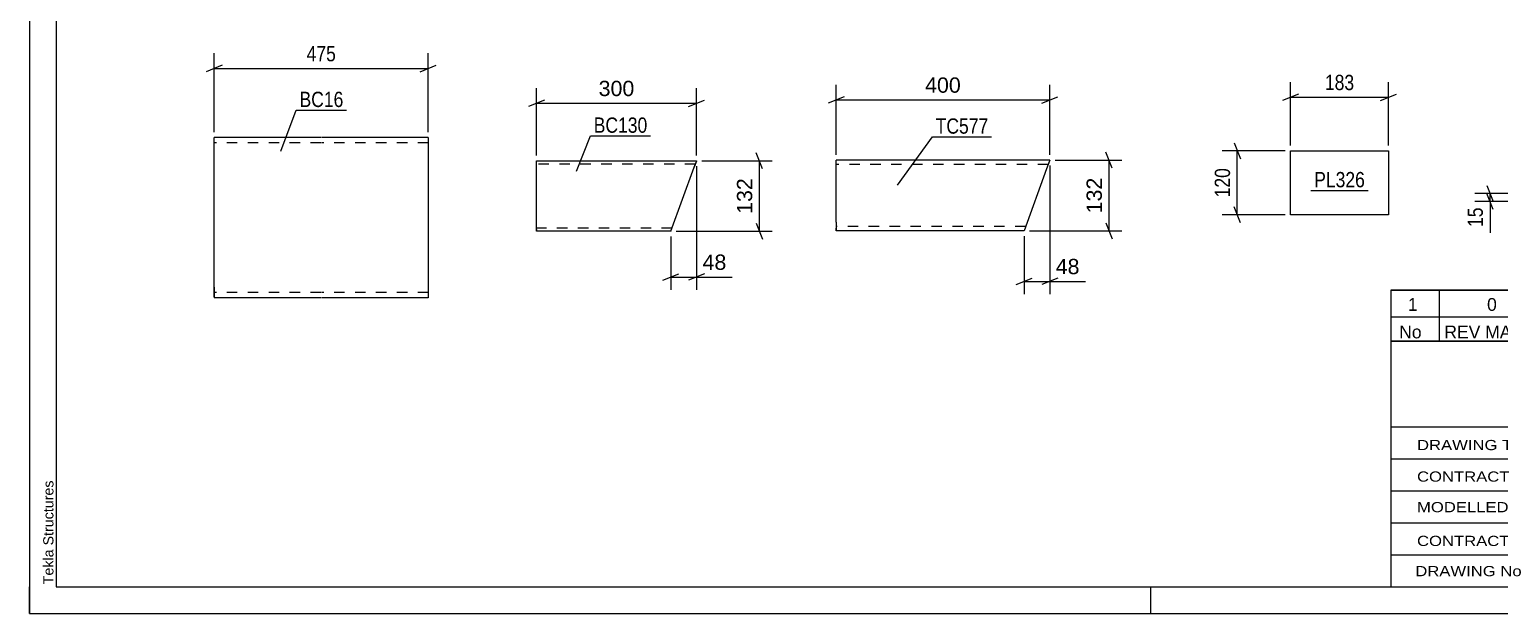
# Model space of a CAD drawing. Header units: millimetres. Extents: x 0 to 420, y 0 to 297.
# Drawn here: x 0 to 275.3, y 0 to 109.4 of the extents above; entities that cross this region are included whole.
import ezdxf

# ---------------------------------------------------------------- set-up
doc = ezdxf.new("R2010")
doc.units = ezdxf.units.MM
doc.linetypes.add('DXK_LINE_DOT2', pattern=[3.9198, 1.9599, -1.9599])
doc.styles.add('Arial', font='ARIAL.TTF', dxfattribs={"height": 0.2})
doc.styles.add('Arial Narrow', font='ARIALN.TTF', dxfattribs={"height": 0.2})

# ---------------------------------------------------------------- blocks, each defined once
blk = doc.blocks.new('Unknown-284859404-1134')
at = {"color": 5, "linetype": 'Continuous'}
for p, q in [((0, 297), (0, 0)), ((5, 292), (5, 5)), ((0, 0), (0, 5)), ((5, 5), (415, 5)), ((210, 0), (210, 5)), ((0, 0), (420, 0))]:
    blk.add_line(p, q, dxfattribs=at)
at = {"color": 174, "linetype": 'Continuous', "style": 'Arial'}
blk.add_text('Tekla Structures', height=1.9102, rotation=90, dxfattribs=at).set_placement((4.5, 5.5))
blk = doc.blocks.new('Part-284859404-7468 - 7467')
at = {"color": 2, "linetype": 'Continuous'}
for p, q in [((191.09, 84.9), (151.09, 84.9)), ((151.09, 73.3), (151.09, 84.9)), ((190.5, 83.3), (186.28, 71.7)), ((191.09, 84.9), (190.5, 83.3)), ((151.09, 73.3), (151.09, 72.17)), ((151.09, 72.17), (151.09, 71.7)), ((186.28, 71.7), (151.09, 71.7))]:
    blk.add_line(p, q, dxfattribs=at)
at = {"color": 7, "linetype": 'DXK_LINE_DOT2'}
for p, q in [((190.8, 84.1), (151.09, 84.1)), ((191.04, 84.78), (190.5, 83.3)), ((186.57, 72.5), (151.09, 72.5)), ((151.09, 71.7), (151.09, 72.17))]:
    blk.add_line(p, q, dxfattribs=at)
blk = doc.blocks.new('Part-284859404-5557 - 5556')
at = {"color": 2, "linetype": 'Continuous'}
for p, q in [((54.61, 89.15), (34.61, 89.15)), ((34.61, 61.15), (34.61, 89.15)), ((74.71, 89.15), (54.71, 89.15)), ((74.71, 89.15), (74.71, 59.15)), ((34.61, 61.15), (34.61, 59.15)), ((54.61, 59.15), (34.61, 59.15)), ((74.71, 59.15), (54.71, 59.15))]:
    blk.add_line(p, q, dxfattribs=at)
at = {"color": 7, "linetype": 'DXK_LINE_DOT2'}
for p, q in [((54.61, 88.15), (34.61, 88.15)), ((74.71, 88.15), (54.71, 88.15)), ((34.61, 59.31), (34.61, 61.15)), ((34.61, 60.15), (34.61, 60.23)), ((54.61, 60.15), (34.61, 60.15)), ((74.71, 60.15), (54.71, 60.15)), ((74.71, 60.15), (74.71, 60.23))]:
    blk.add_line(p, q, dxfattribs=at)
blk = doc.blocks.new('Part-284859404-5659 - 5658')
at = {"color": 2, "linetype": 'Continuous'}
for p, q in [((236.21, 74.69), (236.21, 86.69)), ((236.21, 86.69), (254.54, 86.69)), ((254.54, 86.69), (254.54, 74.69)), ((254.54, 74.69), (236.21, 74.69))]:
    blk.add_line(p, q, dxfattribs=at)
blk = doc.blocks.new('Part-284859404-7443 - 7442')
at = {"color": 2, "linetype": 'Continuous'}
for p, q in [((94.95, 71.69), (94.95, 84.8)), ((94.95, 84.8), (124.95, 84.8)), ((120.14, 71.6), (124.51, 83.6)), ((124.91, 84.71), (124.51, 83.6)), ((124.95, 84.8), (124.91, 84.71)), ((94.95, 71.6), (94.95, 71.69)), ((120.14, 71.6), (94.95, 71.6))]:
    blk.add_line(p, q, dxfattribs=at)
at = {"color": 7, "linetype": 'DXK_LINE_DOT2'}
for p, q in [((124.73, 84.2), (94.95, 84.2)), ((124.51, 83.6), (124.82, 84.45)), ((120.36, 72.2), (94.95, 72.2)), ((94.95, 71.95), (94.95, 71.6)), ((120.18, 71.69), (120.14, 71.6))]:
    blk.add_line(p, q, dxfattribs=at)
blk = doc.blocks.new('StraightDimension-284859404-7556 - 7467')
at = {"color": 7, "linetype": 'Continuous'}
for p, q in [((202.8, 83.4), (201.6, 86.4)), ((192.09, 84.9), (204.6, 84.9)), ((202.2, 71.7), (202.2, 84.9)), ((187.28, 71.7), (204.6, 71.7)), ((201.6, 73.2), (202.8, 70.2))]:
    blk.add_line(p, q, dxfattribs=at)
at = {"color": 0}
blk.add_wipeout([(201.45, 82.24), (197.25, 82.24), (197.25, 74.36), (201.45, 74.36)], dxfattribs=at)
at = {"color": 3, "style": 'Arial'}
blk.add_text('132', height=2.865, rotation=90.0002, dxfattribs=at).set_placement((200.85, 74.96))
blk = doc.blocks.new('StraightDimension-284859404-7581 - 7467')
at = {"color": 7, "linetype": 'Continuous'}
for p, q in [((191.09, 83.9), (191.09, 59.82)), ((186.28, 70.7), (186.28, 59.82)), ((184.78, 61.62), (187.78, 62.82)), ((186.28, 62.22), (191.09, 62.22)), ((192.59, 62.82), (189.59, 61.62))]:
    blk.add_line(p, q, dxfattribs=at)
at = {"color": 0}
blk.add_wipeout([(197.26, 62.97), (197.26, 67.17), (191.61, 67.17), (191.61, 62.97)], dxfattribs=at)
at = {"color": 7, "linetype": 'Continuous'}
blk.add_line((191.09, 62.22), (197.78, 62.22), dxfattribs=at)
blk.add_line((191.09, 62.22), (197.78, 62.22), dxfattribs=at)
at = {"color": 3, "style": 'Arial'}
blk.add_text('48', height=2.865, dxfattribs=at).set_placement((192.21, 63.57))
blk = doc.blocks.new('StraightDimension-284859404-7545 - 7467')
at = {"color": 7, "linetype": 'Continuous'}
for p, q in [((152.59, 96.8), (149.59, 95.6)), ((151.09, 85.9), (151.09, 99.05)), ((189.59, 95.6), (192.59, 96.8)), ((191.09, 85.9), (191.09, 99.05)), ((151.09, 96.2), (191.09, 96.2))]:
    blk.add_line(p, q, dxfattribs=at)
at = {"color": 0}
blk.add_wipeout([(175.02, 96.95), (175.02, 101.15), (167.15, 101.15), (167.15, 96.95)], dxfattribs=at)
at = {"color": 3, "style": 'Arial'}
blk.add_text('400', height=2.865, dxfattribs=at).set_placement((167.75, 97.55))
blk = doc.blocks.new('StraightDimension-284859404-5708 - 5556')
at = {"color": 7, "linetype": 'Continuous'}
for p, q in [((34.61, 90.15), (34.61, 104.94)), ((74.71, 90.15), (74.71, 104.94)), ((36.11, 102.69), (33.11, 101.49)), ((34.61, 102.09), (74.71, 102.09)), ((73.21, 101.49), (76.21, 102.69))]:
    blk.add_line(p, q, dxfattribs=at)
at = {"color": 0}
blk.add_wipeout([(58, 102.84), (58, 107.04), (51.32, 107.04), (51.32, 102.84)], dxfattribs=at)
at = {"color": 3, "style": 'Arial Narrow'}
blk.add_text('475', height=2.863, dxfattribs=at).set_placement((51.92, 103.44))
blk = doc.blocks.new('StraightDimension-284859404-5924 - 5629')
at = {"color": 7, "linetype": 'Continuous'}
for p, q in [((272.96, 80.19), (274.16, 77.19)), ((282.56, 78.69), (270.71, 78.69)), ((284.06, 77.19), (270.71, 77.19)), ((274.16, 75.69), (272.96, 78.69)), ((273.56, 77.19), (273.56, 78.69))]:
    blk.add_line(p, q, dxfattribs=at)
at = {"color": 0}
blk.add_wipeout([(272.81, 76.67), (268.61, 76.67), (268.61, 71.81), (272.81, 71.81)], dxfattribs=at)
at = {"color": 7, "linetype": 'Continuous'}
blk.add_line((273.56, 77.19), (273.56, 71.29), dxfattribs=at)
blk.add_line((273.56, 77.19), (273.56, 71.29), dxfattribs=at)
at = {"color": 3, "style": 'Arial Narrow'}
blk.add_text('15', height=2.863, rotation=90.0002, dxfattribs=at).set_placement((272.21, 72.41))
blk = doc.blocks.new('StraightDimension-284859404-5940 - 5658')
at = {"color": 7, "linetype": 'Continuous'}
for p, q in [((225.61, 88.19), (226.81, 85.19)), ((235.21, 86.69), (223.36, 86.69)), ((226.21, 74.69), (226.21, 86.69)), ((235.21, 74.69), (223.36, 74.69)), ((226.81, 73.19), (225.61, 76.19))]:
    blk.add_line(p, q, dxfattribs=at)
at = {"color": 0}
blk.add_wipeout([(225.46, 84.04), (221.26, 84.04), (221.26, 77.35), (225.46, 77.35)], dxfattribs=at)
at = {"color": 3, "style": 'Arial Narrow'}
blk.add_text('120', height=2.863, rotation=90.0002, dxfattribs=at).set_placement((224.86, 77.95))
blk = doc.blocks.new('StraightDimension-284859404-5944 - 5658')
at = {"color": 7, "linetype": 'Continuous'}
for p, q in [((236.21, 87.69), (236.21, 99.54)), ((254.54, 87.69), (254.54, 99.54)), ((237.71, 97.29), (234.71, 96.09)), ((236.21, 96.69), (254.54, 96.69)), ((253.04, 96.09), (256.04, 97.29))]:
    blk.add_line(p, q, dxfattribs=at)
at = {"color": 0}
blk.add_wipeout([(248.72, 97.44), (248.72, 101.64), (242.03, 101.64), (242.03, 97.44)], dxfattribs=at)
at = {"color": 3, "style": 'Arial Narrow'}
blk.add_text('183', height=2.863, dxfattribs=at).set_placement((242.63, 98.04))
blk = doc.blocks.new('StraightDimension-284859404-7474 - 7442')
at = {"color": 7, "linetype": 'Continuous'}
for p, q in [((94.95, 85.8), (94.95, 98.42)), ((124.95, 85.8), (124.95, 98.42)), ((96.45, 96.17), (93.45, 94.97)), ((94.95, 95.57), (124.95, 95.57)), ((123.45, 94.97), (126.45, 96.17))]:
    blk.add_line(p, q, dxfattribs=at)
at = {"color": 0}
blk.add_wipeout([(113.88, 96.32), (113.88, 100.52), (106.01, 100.52), (106.01, 96.32)], dxfattribs=at)
at = {"color": 3, "style": 'Arial'}
blk.add_text('300', height=2.865, dxfattribs=at).set_placement((106.61, 96.92))
blk = doc.blocks.new('StraightDimension-284859404-7511 - 7442')
at = {"color": 7, "linetype": 'Continuous'}
for p, q in [((137.32, 83.3), (136.12, 86.3)), ((125.95, 84.8), (139.12, 84.8)), ((136.72, 71.6), (136.72, 84.8)), ((121.14, 71.6), (139.12, 71.6)), ((136.12, 73.1), (137.32, 70.1))]:
    blk.add_line(p, q, dxfattribs=at)
at = {"color": 0}
blk.add_wipeout([(135.97, 82.13), (131.77, 82.13), (131.77, 74.26), (135.97, 74.26)], dxfattribs=at)
at = {"color": 3, "style": 'Arial'}
blk.add_text('132', height=2.865, rotation=90.0002, dxfattribs=at).set_placement((135.37, 74.86))
blk = doc.blocks.new('StraightDimension-284859404-7485 - 7442')
at = {"color": 7, "linetype": 'Continuous'}
for p, q in [((124.95, 83.8), (124.95, 60.63)), ((120.14, 70.6), (120.14, 60.63)), ((118.64, 62.43), (121.64, 63.63)), ((126.45, 63.63), (123.45, 62.43)), ((120.14, 63.03), (124.95, 63.03))]:
    blk.add_line(p, q, dxfattribs=at)
at = {"color": 0}
blk.add_wipeout([(131.12, 63.78), (131.12, 67.98), (125.47, 67.98), (125.47, 63.78)], dxfattribs=at)
at = {"color": 7, "linetype": 'Continuous'}
blk.add_line((124.95, 63.03), (131.64, 63.03), dxfattribs=at)
blk.add_line((124.95, 63.03), (131.64, 63.03), dxfattribs=at)
at = {"color": 3, "style": 'Arial'}
blk.add_text('48', height=2.865, dxfattribs=at).set_placement((126.07, 64.38))
blk = doc.blocks.new('Unknown-284859404-8051')
at = {"color": 7, "linetype": 'Continuous'}
for p, q in [((255, 60.55), (415, 60.55)), ((415, 60.55), (255, 60.55)), ((255, 60.55), (255, 55.55)), ((264, 60.55), (264, 55.55)), ((288, 60.55), (288, 55.55)), ((385, 60.55), (385, 55.55)), ((415, 60.55), (415, 55.55)), ((255, 55.55), (415, 55.55)), ((255, 55.55), (255, 51.05)), ((255, 55.55), (415, 55.55)), ((264, 55.55), (264, 51.05)), ((288, 55.55), (288, 51.05)), ((385, 55.55), (385, 51.05)), ((415, 55.55), (415, 51.05)), ((415, 51.05), (255, 51.05))]:
    blk.add_line(p, q, dxfattribs=at)
at = {"color": 7, "linetype": 'Continuous', "style": 'Arial Narrow'}
for s, height, width, p in [('1', 2.39, 1.196471, (258.16, 56.7)), ('0', 2.39, 1.196471, (273, 56.7)), ('ISSUED FOR CONSTRUCTION', 2.3861, 1.196471, (290, 56.7)), ('21.04.2026', 2.386, 1.196471, (391, 56.7)), ('No', 2.386, 1.2, (256.54, 51.55)), ('REV MARK', 2.386, 1.2, (265, 51.55)), ('REVISION DESCRIPTION', 2.3861, 1.2, (290, 51.55)), ('REV. DATE', 2.386, 1.2, (390.28, 51.55))]:
    blk.add_text(s, height=height, dxfattribs=dict(at, width=width)).set_placement(p)
blk = doc.blocks.new('Unknown-284859404-8050')
at = {"color": 7, "linetype": 'Continuous'}
for p, q in [((255, 51.05), (255, 5)), ((255, 51.05), (415, 51.05)), ((415, 51), (415, 5)), ((255, 35), (415, 35)), ((295.14, 35), (295.14, 5)), ((255, 29), (415, 29)), ((397, 5.05), (397, 29.05)), ((255, 23), (415, 23)), ((339.14, 23), (339.14, 5)), ((255, 17), (415, 17)), ((255, 11), (397, 11)), ((255, 5), (415, 5))]:
    blk.add_line(p, q, dxfattribs=at)
at = {"color": 7, "style": 'Arial Narrow'}
for s, height, width, p in [('DRAWING TITLE', 1.9089, 1.425378, (259.88, 30.61)), ('COLUMN', 1.909, 1.425378, (296.81, 30.59)), ('CONTRACT', 1.909, 1.425378, (259.88, 24.71)), ('TERMINAL BUILDING', 1.9089, 1.425378, (297.06, 25.07)), ('MODELLED BY', 1.9089, 1.425378, (259.88, 18.98)), ('GSK', 1.909, 1.425378, (296.88, 19.04)), ('ISSUED', 1.909, 1.425378, (339.94, 18.64)), ('21.04.2026', 1.909, 1.425378, (356.69, 18.52)), ('CONTRACT NO', 1.9089, 1.425378, (259.88, 12.66)), ('AN-C-1376', 1.909, 1.425378, (297.23, 12.78)), ('SCALE', 1.909, 1.425378, (339.94, 12.65)), ('A1', 6.204, 1.25, (401.24, 7.2)), ('DRAWING No', 1.909, 1.425378, (259.56, 7)), ('[C.44 - 1]', 1.909, 1.425378, (297.46, 6.99)), ('1', 3.34, 1.5, (376.91, 5.68)), ('REVISION No.', 1.9089, 1.425378, (339.94, 5.77))]:
    blk.add_text(s, height=height, dxfattribs=dict(at, width=width)).set_placement(p)
at = {"color": 7, "linetype": 'Continuous', "style": 'Arial Narrow'}
for s, height, width, p in [('PH #', 2.1, 1.42538, (402.4, 24.55)), ('106', 2.1, 1.42538, (403.19, 18.65)), ('NTS', 1.909, 1.425378, (357, 13.05))]:
    blk.add_text(s, height=height, dxfattribs=dict(at, width=width)).set_placement(p)
blk = doc.blocks.new('Mark-284859404-7605 - 7467')
at = {"color": 0}
blk.add_wipeout([(179.6, 89.88), (179.6, 92.88), (169.73, 92.88), (169.73, 89.88)], dxfattribs=at)
blk.add_wipeout([(179.6, 89.88), (179.6, 92.88), (169.73, 92.88), (169.73, 89.88)], dxfattribs=at)
at = {"color": 30, "linetype": 'Continuous'}
for p, q in [((162.6, 80.23), (169.13, 89.28)), ((169.13, 89.28), (180.2, 89.28))]:
    blk.add_line(p, q, dxfattribs=at)
at = {"color": 3, "style": 'Arial Narrow'}
blk.add_text('TC577', height=2.863, dxfattribs=at).set_placement((169.73, 89.88))
blk = doc.blocks.new('Mark-284859404-6090 - 5556')
at = {"color": 0}
blk.add_wipeout([(58.81, 94.87), (58.81, 97.87), (50.59, 97.87), (50.59, 94.87)], dxfattribs=at)
blk.add_wipeout([(58.81, 94.87), (58.81, 97.87), (50.59, 97.87), (50.59, 94.87)], dxfattribs=at)
at = {"color": 30, "linetype": 'Continuous'}
for p, q in [((47.09, 86.61), (49.99, 94.27)), ((49.99, 94.27), (59.41, 94.27))]:
    blk.add_line(p, q, dxfattribs=at)
at = {"color": 3, "style": 'Arial Narrow'}
blk.add_text('BC16', height=2.863, dxfattribs=at).set_placement((50.59, 94.87))
blk = doc.blocks.new('Mark-284859404-6121 - 5658')
at = {"color": 0}
blk.add_wipeout([(250.13, 79.84), (250.13, 82.84), (240.62, 82.84), (240.62, 79.84)], dxfattribs=at)
blk.add_wipeout([(250.13, 79.84), (250.13, 82.84), (240.62, 82.84), (240.62, 79.84)], dxfattribs=at)
at = {"color": 30, "linetype": 'Continuous'}
blk.add_line((240.02, 79.24), (250.73, 79.24), dxfattribs=at)
at = {"color": 3, "style": 'Arial Narrow'}
blk.add_text('PL326', height=2.863, dxfattribs=at).set_placement((240.62, 79.84))
blk = doc.blocks.new('Mark-284859404-7535 - 7442')
at = {"color": 0}
blk.add_wipeout([(115.74, 90.05), (115.74, 93.05), (105.69, 93.05), (105.69, 90.05)], dxfattribs=at)
blk.add_wipeout([(115.74, 90.05), (115.74, 93.05), (105.69, 93.05), (105.69, 90.05)], dxfattribs=at)
at = {"color": 30, "linetype": 'Continuous'}
for p, q in [((102.47, 82.85), (105.09, 89.45)), ((105.09, 89.45), (116.34, 89.45))]:
    blk.add_line(p, q, dxfattribs=at)
at = {"color": 3, "style": 'Arial Narrow'}
blk.add_text('BC130', height=2.863, dxfattribs=at).set_placement((105.69, 90.05))

msp = doc.modelspace()

# ---------------------------------------------------------------- block references
for name in ['Unknown-284859404-1134', 'Part-284859404-5557 - 5556', 'Part-284859404-5659 - 5658', 'Part-284859404-7443 - 7442', 'Part-284859404-7468 - 7467', 'Unknown-284859404-8051', 'Unknown-284859404-8050']:
    msp.add_blockref(name, (0, 0))

# ---------------------------------------------------------------- next in the draw order: block references
for name in ['StraightDimension-284859404-5708 - 5556', 'StraightDimension-284859404-7474 - 7442', 'StraightDimension-284859404-5940 - 5658', 'StraightDimension-284859404-7556 - 7467', 'Mark-284859404-6121 - 5658', 'StraightDimension-284859404-5924 - 5629']:
    msp.add_blockref(name, (0, 0))

# ---------------------------------------------------------------- next in the draw order: block references
for name in ['StraightDimension-284859404-7545 - 7467', 'StraightDimension-284859404-5944 - 5658', 'Mark-284859404-6090 - 5556', 'Mark-284859404-7535 - 7442', 'StraightDimension-284859404-7511 - 7442', 'StraightDimension-284859404-7581 - 7467']:
    msp.add_blockref(name, (0, 0))

# ---------------------------------------------------------------- next in the draw order: block references
for name in ['Mark-284859404-7605 - 7467', 'StraightDimension-284859404-7485 - 7442']:
    msp.add_blockref(name, (0, 0))

doc.saveas('drawing.dxf')
